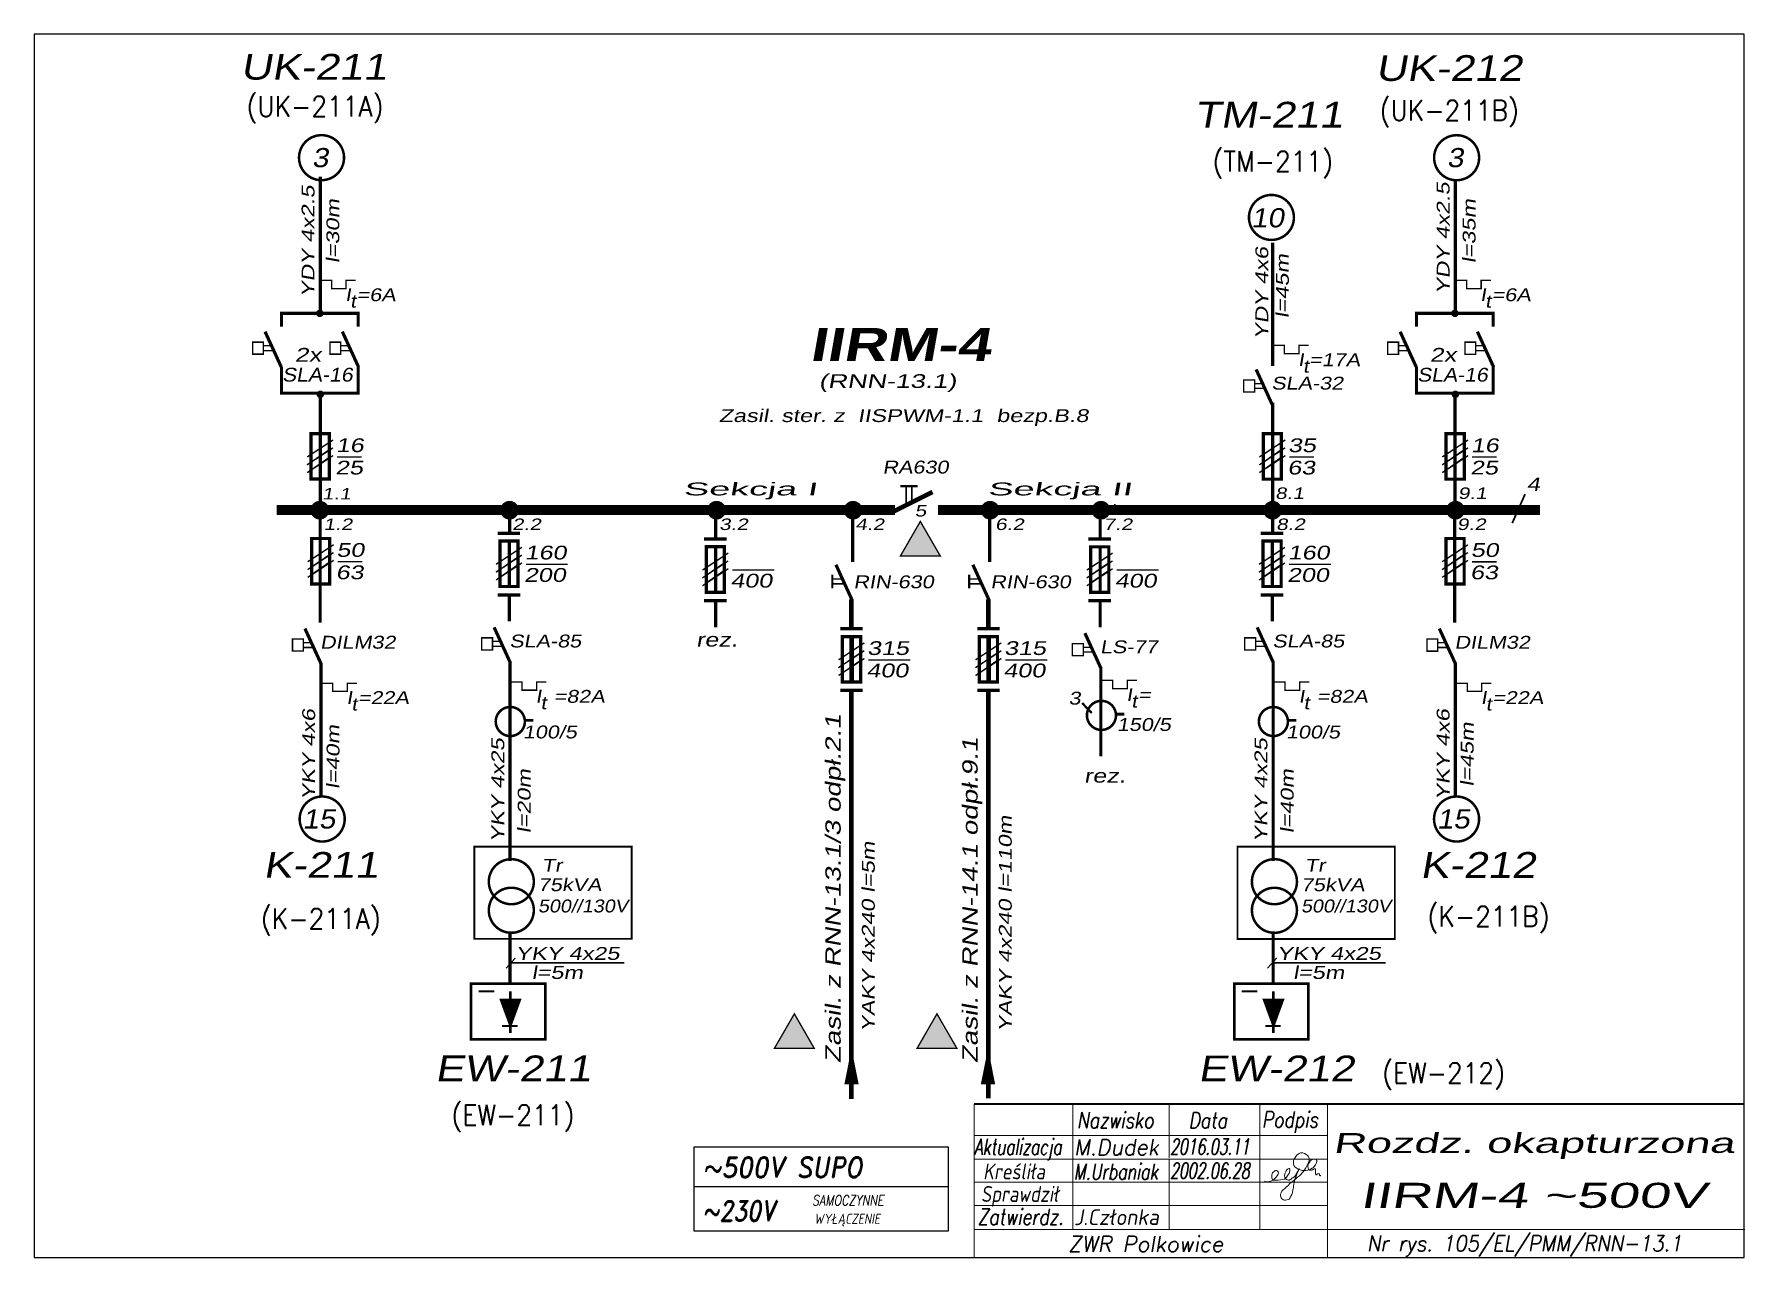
# Model space of a CAD drawing. Extents: x 0 to 295, y 5 to 216.
import ezdxf
from ezdxf.enums import TextEntityAlignment as Align

# ---------------------------------------------------------------- set-up
doc = ezdxf.new("R2010")
doc.units = 0
doc.header["$MEASUREMENT"] = 0
doc.linetypes.add('DASHED2', pattern=[9.525, 6.35, -3.175])
doc.layers.get('0').update_dxf_attribs({"linetype": 'CONTINUOUS'})
doc.layers.add('LINIE', color=4, linetype='CONTINUOUS')
doc.layers.add('Warstwa1', color=2, linetype='CONTINUOUS')
doc.styles.add('ROMAND', font='romand', dxfattribs={"width": 0.8, "oblique": 15, "height": 7})
doc.styles.add('ROMANS', font='romans', dxfattribs={"width": 0.8, "oblique": 15, "height": 3})
doc.styles.get("Standard").update_dxf_attribs({"font": 'txt.shx'})
doc.styles.add('styl1', font='arial.ttf', dxfattribs={"width": 0.8, "oblique": 10, "height": 2.8})
doc.styles.add('styl2', font='arialbd.ttf', dxfattribs={"width": 0.8, "oblique": 10, "height": 2.8})

msp = doc.modelspace()

# ---------------------------------------------------------------- linework, layer by layer
at = {"color": 7}
for p, q in [((50.98, 144.43), (47.55, 142.07)), ((47.58, 140.79), (50.97, 143.16)), ((215.25, 144.42), (211.82, 142.07)), ((211.84, 140.79), (215.24, 143.16)), ((246.79, 144.42), (243.36, 142.07)), ((243.38, 140.79), (246.78, 143.16)), ((186.52, 134.86), (186.28, 134.86)), ((51.09, 126.35), (47.66, 124)), ((47.68, 122.72), (51.08, 125.09)), ((83.57, 125.91), (80.14, 123.56)), ((80.16, 122.28), (83.56, 124.65)), ((119.17, 124.92), (115.74, 122.56)), ((185.48, 124.91), (182.05, 122.56)), ((215.2, 125.91), (211.77, 123.55)), ((211.8, 122.28), (215.19, 124.64)), ((246.78, 126.35), (243.35, 124)), ((243.38, 122.72), (246.77, 125.09)), ((115.77, 121.28), (119.16, 123.65)), ((182.07, 121.28), (185.47, 123.65)), ((142.64, 109.42), (139.21, 107.07)), ((166.27, 109.42), (162.84, 107.07)), ((139.24, 105.79), (142.63, 108.16)), ((162.87, 105.79), (166.26, 108.16))]:
    msp.add_line(p, q, dxfattribs=at)
at = {"color": 7, "lineweight": 15}
for p, q in [((179.19, 21.97), (179.19, 31.54)), ((195.8, 31.54), (195.8, 22.2)), ((208.98, 30.82), (208.98, 30.82)), ((211.43, 31.54), (211.43, 9.83)), ((162.15, 26.08), (223.13, 26.08)), ((162.15, 21.97), (223.13, 21.97)), ((195.8, 21.97), (195.8, 9.83)), ((217.23, 21.71), (217.21, 21.42)), ((217.21, 21.42), (217.23, 21.16)), ((217.31, 21.98), (217.23, 21.71)), ((217.23, 21.16), (217.31, 20.92)), ((217.44, 22.16), (217.31, 21.98)), ((217.31, 20.92), (217.47, 20.66)), ((217.63, 22.45), (217.44, 22.16)), ((217.47, 20.66), (217.68, 20.5)), ((217.84, 22.66), (217.63, 22.45)), ((218.05, 22.87), (217.84, 22.66)), ((218.21, 22.98), (218.05, 22.87)), ((218.42, 23.06), (218.21, 22.98)), ((218.82, 23.06), (218.42, 23.06)), ((219.11, 22.98), (218.82, 23.06)), ((219.4, 22.82), (219.11, 22.98)), ((219.34, 20.5), (219.55, 20.82)), ((219.61, 22.66), (219.4, 22.82)), ((219.55, 20.82), (219.71, 21.16)), ((219.77, 22.51), (219.61, 22.66)), ((219.71, 21.16), (219.82, 21.42)), ((219.77, 21.08), (219.71, 20.9)), ((219.71, 20.9), (219.71, 20.66)), ((219.71, 20.66), (219.77, 20.47)), ((219.87, 22.29), (219.77, 22.51)), ((219.87, 21.32), (219.77, 21.08)), ((219.82, 21.42), (219.92, 21.69)), ((219.92, 22.11), (219.87, 22.29)), ((220.03, 21.5), (219.87, 21.32)), ((219.92, 21.69), (219.92, 22.11)), ((220.13, 21.69), (220.03, 21.5)), ((220.29, 21.82), (220.13, 21.69)), ((220.5, 21.93), (220.29, 21.82)), ((220.77, 22), (220.5, 21.93)), ((220.66, 20.58), (220.82, 20.74)), ((221.01, 22), (220.77, 22)), ((220.82, 20.74), (221.01, 21)), ((221.14, 21.93), (221.01, 22)), ((221.01, 21), (221.14, 21.24)), ((221.27, 21.77), (221.14, 21.93)), ((221.14, 21.24), (221.22, 21.42)), ((221.22, 21.42), (221.27, 21.58)), ((221.27, 21.58), (221.27, 21.77)), ((162.15, 18.02), (223.17, 18.02)), ((212.25, 18.21), (212.54, 18.1)), ((212.54, 18.1), (212.8, 18.1)), ((212.8, 18.1), (213.06, 18.13)), ((213.06, 18.13), (213.35, 18.21)), ((213.35, 18.21), (213.54, 18.28)), ((213.51, 19.29), (213.49, 19.1)), ((213.49, 19.1), (213.49, 18.89)), ((213.49, 18.89), (213.51, 18.76)), ((213.56, 19.47), (213.51, 19.29)), ((213.51, 18.76), (213.56, 18.6)), ((213.54, 18.28), (213.72, 18.39)), ((213.64, 19.63), (213.56, 19.47)), ((213.56, 18.6), (213.62, 18.44)), ((213.62, 18.44), (213.67, 18.36)), ((213.75, 19.74), (213.64, 19.63)), ((213.67, 18.36), (213.72, 18.36)), ((213.72, 18.39), (213.91, 18.55)), ((213.72, 18.36), (213.8, 18.34)), ((213.91, 19.87), (213.75, 19.74)), ((213.8, 18.34), (213.96, 18.34)), ((214.01, 19.97), (213.91, 19.87)), ((213.91, 18.55), (214.07, 18.71)), ((213.96, 18.34), (214.22, 18.36)), ((214.12, 20.03), (214.01, 19.97)), ((214.07, 18.71), (214.22, 18.89)), ((214.22, 20.05), (214.12, 20.03)), ((214.33, 20.05), (214.22, 20.05)), ((214.22, 18.89), (214.44, 19.13)), ((214.22, 18.36), (214.59, 18.36)), ((214.44, 19.97), (214.33, 20.05)), ((214.51, 19.89), (214.44, 19.97)), ((214.44, 19.13), (214.51, 19.31)), ((214.59, 19.79), (214.51, 19.89)), ((214.51, 19.31), (214.57, 19.47)), ((214.57, 19.47), (214.62, 19.63)), ((214.62, 19.63), (214.59, 19.79)), ((214.59, 18.36), (214.99, 18.44)), ((214.99, 18.44), (215.39, 18.47)), ((215.39, 18.47), (215.68, 18.55)), ((215.73, 19.39), (215.68, 19.21)), ((215.68, 19.21), (215.68, 19.05)), ((215.68, 19.05), (215.73, 18.94)), ((215.68, 18.55), (215.78, 18.63)), ((215.78, 19.6), (215.73, 19.39)), ((215.73, 18.94), (215.73, 18.81)), ((215.73, 18.81), (215.78, 18.79)), ((215.89, 19.79), (215.78, 19.6)), ((215.78, 18.79), (215.83, 18.71)), ((215.78, 18.63), (215.89, 18.71)), ((215.83, 18.71), (215.94, 18.6)), ((215.99, 19.97), (215.89, 19.79)), ((215.89, 18.71), (215.94, 18.79)), ((215.94, 18.79), (216.04, 18.89)), ((215.94, 18.6), (216.04, 18.47)), ((216.1, 20.13), (215.99, 19.97)), ((216.04, 18.89), (216.26, 19.21)), ((216.04, 18.47), (216.2, 18.44)), ((216.31, 20.3), (216.1, 20.24)), ((216.2, 20.24), (216.1, 20.13)), ((216.31, 20.32), (216.2, 20.24)), ((216.2, 18.44), (216.36, 18.39)), ((216.26, 19.21), (216.41, 19.47)), ((216.47, 20.38), (216.31, 20.3)), ((216.41, 20.37), (216.31, 20.32)), ((216.31, 17.44), (216.6, 17.78)), ((216.36, 18.39), (216.57, 18.39)), ((216.52, 20.37), (216.41, 20.37)), ((216.41, 19.47), (216.52, 19.63)), ((216.57, 20.32), (216.52, 20.37)), ((216.52, 19.63), (216.57, 19.81)), ((216.6, 20.24), (216.57, 20.32)), ((216.57, 19.81), (216.6, 19.97)), ((216.57, 18.39), (216.65, 18.47)), ((216.6, 19.97), (216.6, 20.24)), ((216.6, 17.78), (216.86, 17.97)), ((216.65, 18.47), (216.84, 18.55)), ((216.84, 18.55), (216.97, 18.71)), ((216.86, 17.97), (217.07, 18.13)), ((216.97, 18.71), (217.13, 18.79)), ((217.07, 18.13), (217.36, 18.36)), ((217.13, 18.79), (217.26, 18.87)), ((217.26, 18.87), (217.39, 18.97)), ((217.34, 17.94), (217.28, 17.63)), ((217.39, 18.21), (217.34, 17.94)), ((217.36, 18.36), (217.68, 18.63)), ((217.39, 18.97), (217.52, 19.13)), ((217.44, 18.47), (217.39, 18.21)), ((217.52, 18.71), (217.44, 18.47)), ((217.52, 19.13), (217.63, 19.29)), ((217.63, 18.89), (217.52, 18.71)), ((217.63, 19.29), (217.73, 19.47)), ((217.68, 19.05), (217.63, 18.89)), ((217.68, 20.5), (218.05, 20.24)), ((217.73, 19.23), (217.68, 19.05)), ((217.68, 18.63), (217.94, 18.87)), ((217.73, 19.47), (217.84, 19.63)), ((217.79, 19.39), (217.73, 19.23)), ((217.89, 19.6), (217.79, 19.39)), ((217.84, 19.63), (217.94, 19.79)), ((217.94, 19.74), (217.89, 19.6)), ((217.94, 19.79), (218.05, 19.89)), ((218, 19.89), (217.94, 19.74)), ((217.94, 18.87), (218.26, 19.13)), ((218.05, 20.05), (218, 19.89)), ((218.05, 20.24), (218.37, 20.16)), ((218.1, 20.16), (218.05, 20.05)), ((218.05, 19.89), (218.1, 20.05)), ((218.16, 20.24), (218.1, 20.16)), ((218.1, 20.05), (218.16, 20.16)), ((218.16, 20.24), (218.21, 20.32)), ((218.21, 20.32), (218.16, 20.24)), ((218.16, 20.16), (218.16, 20.24)), ((218.21, 20.32), (218.21, 20.37)), ((218.21, 20.37), (218.21, 20.32)), ((218.26, 19.13), (218.52, 19.37)), ((218.37, 20.16), (218.74, 20.05)), ((218.52, 19.37), (218.74, 19.63)), ((218.74, 20.05), (219.45, 20.05)), ((218.74, 19.63), (218.95, 19.89)), ((218.95, 19.89), (219.11, 20.16)), ((219.11, 20.16), (219.34, 20.5)), ((219.45, 20.05), (219.71, 20.08)), ((219.71, 20.08), (219.98, 20.16)), ((219.77, 20.47), (219.82, 20.29)), ((219.82, 20.29), (219.92, 20.16)), ((219.92, 20.16), (220.08, 20.08)), ((219.98, 20.16), (220.19, 20.29)), ((220.08, 20.08), (220.35, 20.08)), ((220.19, 20.29), (220.45, 20.45)), ((220.35, 20.08), (220.5, 20.16)), ((220.45, 20.45), (220.66, 20.58)), ((220.5, 20.16), (220.82, 20.32)), ((220.82, 20.32), (221.03, 20.32)), ((221.03, 20.32), (221.03, 19.6)), ((221.03, 19.6), (221.06, 19.47)), ((221.06, 19.47), (221.08, 19.39)), ((221.08, 19.39), (221.11, 19.31)), ((221.11, 19.31), (221.19, 19.31)), ((221.19, 19.31), (221.37, 19.45)), ((221.37, 19.45), (221.53, 19.47)), ((221.53, 19.47), (221.64, 19.52)), ((221.64, 19.52), (221.69, 19.52)), ((221.69, 19.52), (221.69, 19.47)), ((221.69, 19.47), (221.74, 19.37)), ((221.74, 19.37), (221.74, 19.23)), ((221.74, 19.23), (221.8, 19.18)), ((221.8, 19.18), (221.8, 19.13)), ((221.8, 19.13), (221.85, 19.1)), ((221.85, 19.13), (221.9, 19.18)), ((221.85, 19.05), (221.85, 19.13)), ((221.85, 19.1), (221.85, 19.05)), ((221.9, 19.18), (221.9, 19.21)), ((214.99, 15.67), (215.02, 15.94)), ((215.04, 15.49), (214.99, 15.67)), ((215.02, 15.94), (215.09, 16.17)), ((215.12, 15.33), (215.04, 15.49)), ((215.09, 16.17), (215.25, 16.44)), ((215.23, 15.17), (215.12, 15.33)), ((215.36, 15.07), (215.23, 15.17)), ((215.25, 16.44), (215.46, 16.68)), ((215.52, 14.96), (215.36, 15.07)), ((215.46, 16.68), (215.73, 16.94)), ((215.68, 14.91), (215.52, 14.96)), ((215.83, 14.91), (215.68, 14.91)), ((215.73, 16.94), (215.99, 17.18)), ((216.1, 14.96), (215.83, 14.91)), ((215.99, 17.18), (216.31, 17.44)), ((216.31, 15.01), (216.1, 14.96)), ((216.47, 15.09), (216.31, 15.01)), ((216.6, 15.22), (216.47, 15.09)), ((216.68, 15.41), (216.6, 15.22)), ((216.78, 15.57), (216.68, 15.41)), ((216.86, 15.73), (216.78, 15.57)), ((216.94, 15.91), (216.86, 15.73)), ((217.02, 16.07), (216.94, 15.91)), ((217.05, 16.23), (217.02, 16.07)), ((217.07, 16.33), (217.05, 16.23)), ((217.13, 16.52), (217.07, 16.33)), ((217.15, 16.68), (217.13, 16.52)), ((217.18, 16.86), (217.15, 16.68)), ((217.23, 17.1), (217.18, 16.86)), ((217.26, 17.36), (217.23, 17.1)), ((217.28, 17.63), (217.26, 17.36)), ((162.15, 13.98), (223.08, 13.98)), ((165.41, 5), (165.41, 5)), ((165.41, 5), (165.41, 5))]:
    msp.add_line(p, q, dxfattribs=at)
msp.add_line((113.81, 17.29), (157.74, 17.29))
msp.add_lwpolyline([(0, 5), (295, 5), (295, 216.07), (0, 216.07)], close=True)
at = {"color": 7}
for points, const_width in [([(45.68, 194.77, 1), (53.45, 194.77, 1)], 0.432), ([(241.49, 194.76, 1), (249.26, 194.76, 1)], 0.432), ([(209.55, 184.46, 1), (217.31, 184.46, 1)], 0.432), ([(48.91, 167.91, 1), (49.62, 167.91, 1)], 0.579), ([(244.72, 167.91, 1), (245.43, 167.91, 1)], 0.579), ([(49, 153.94, 1), (49.71, 153.94, 1)], 0.579), ([(244.81, 153.94, 1), (245.52, 153.94, 1)], 0.579), ([(48.38, 133.95, 1), (50.15, 133.95, 1)], 1.45), ([(81.12, 133.95, 1), (82.89, 133.95, 1)], 1.45), ([(116.83, 133.95, 1), (118.6, 133.95, 1)], 1.45), ([(140.38, 133.95, 1), (142.15, 133.95, 1)], 1.45), ([(164.01, 133.95, 1), (165.78, 133.95, 1)], 1.45), ([(183.14, 133.95, 1), (184.91, 133.95, 1)], 1.45), ([(212.75, 133.95, 1), (214.52, 133.95, 1)], 1.45), ([(244.3, 133.95, 1), (246.06, 133.95, 1)], 1.45), ([(181.6, 98.55, 1), (186.61, 98.55, 1)], 0.441), ([(79.62, 97.49, 1), (84.64, 97.49, 1)], 0.441), ([(211.26, 97.49, 1), (216.27, 97.49, 1)], 0.441), ([(45.79, 80.67, 1), (53.56, 80.67, 1)], 0.432), ([(241.48, 80.67, 1), (249.25, 80.67, 1)], 0.432), ([(78.42, 69.86, 1), (86.19, 69.86, 1)], 0.432), ([(210.06, 69.86, 1), (217.83, 69.86, 1)], 0.432), ([(78.42, 64.93, 1), (86.19, 64.93, 1)], 0.432), ([(210.06, 64.92, 1), (217.83, 64.92, 1)], 0.432)]:
    msp.add_lwpolyline(points, format="xyb", close=True, dxfattribs=dict(at, const_width=const_width))
for points, const_width in [([(49.35, 168.25), (49.35, 191.47)], 0.563), ([(245.16, 168.25), (245.16, 190.86)], 0.563), ([(213.62, 158.8), (213.62, 180.1)], 0.563), ([(42.65, 168.16), (42.65, 165.63)], 0.528), ([(238.45, 168.16), (238.45, 165.62)], 0.528), ([(56.15, 167.91), (42.38, 167.91)], 0.528), ([(55.89, 165.63), (55.89, 167.91)], 0.528), ([(251.96, 167.91), (238.19, 167.91)], 0.528), ([(251.69, 165.62), (251.69, 167.91)], 0.528), ([(39.53, 162.33), (40.83, 162.33)], 0.238), ([(52.86, 162.33), (54.16, 162.33)], 0.238), ([(235.33, 162.32), (236.64, 162.32)], 0.238), ([(248.66, 162.32), (249.97, 162.32)], 0.238), ([(41.22, 161.49), (39.53, 161.49)], 0.238), ([(54.55, 161.49), (52.86, 161.49)], 0.238), ([(237.03, 161.48), (235.33, 161.48)], 0.238), ([(250.36, 161.48), (248.66, 161.48)], 0.238), ([(42.65, 158.67), (42.65, 153.94)], 0.528), ([(55.89, 153.94), (55.89, 158.67)], 0.528), ([(238.45, 158.67), (238.45, 153.94)], 0.528), ([(251.7, 153.94), (251.7, 158.67)], 0.528), ([(56.15, 154.15), (42.38, 154.15)], 0.528), ([(49.35, 153.79), (49.35, 134.98)], 0.563), ([(210.5, 155.8), (211.8, 155.8)], 0.238), ([(212.19, 154.96), (210.5, 154.96)], 0.238), ([(251.96, 154.14), (238.19, 154.14)], 0.528), ([(245.09, 153.79), (245.09, 134.98)], 0.563), ([(213.62, 152.51), (213.62, 134.23)], 0.563), ([(51.53, 144.71), (51.53, 144.71), (47.06, 141.77)], 0.251), ([(51.55, 146.07), (51.55, 146.07), (47.09, 143.13)], 0.251), ([(47.47, 139.31), (50.89, 139.31), (50.89, 147.15), (47.75, 147.15), (47.75, 139.14)], 0.565), ([(215.79, 144.71), (215.79, 144.71), (211.33, 141.77)], 0.251), ([(215.82, 146.07), (215.82, 146.07), (211.35, 143.13)], 0.251), ([(211.74, 139.3), (215.15, 139.3), (215.15, 147.14), (212.02, 147.14), (212.02, 139.14)], 0.565), ([(247.33, 144.71), (247.33, 144.71), (242.87, 141.77)], 0.251), ([(247.36, 146.07), (247.36, 146.07), (242.89, 143.13)], 0.251), ([(243.28, 139.3), (246.69, 139.3), (246.69, 147.14), (243.56, 147.14), (243.56, 139.14)], 0.565), ([(51.55, 143.37), (51.55, 143.37), (47.09, 140.43)], 0.251), ([(52.24, 143.12), (56.49, 143.12)], 0.238), ([(215.82, 143.37), (215.82, 143.37), (211.35, 140.43)], 0.251), ([(216.5, 143.12), (220.76, 143.12)], 0.238), ([(247.36, 143.37), (247.36, 143.37), (242.89, 140.43)], 0.251), ([(248.04, 143.12), (252.3, 143.12)], 0.238), ([(148.28, 133.75), (154.96, 137.09)], 0.807), ([(152.43, 138.11), (149.39, 138.11)], 0.426), ([(150.42, 135.14), (150.42, 138.11)], 0.319), ([(151.4, 135.63), (151.4, 138.11)], 0.319), ([(41.84, 133.98), (148.49, 133.98)], 1.76), ([(49.33, 133.43), (49.33, 114.54)], 0.563), ([(82, 133.64), (82, 129.98)], 0.563), ([(117.57, 132.65), (117.57, 128.99)], 0.563), ([(141.18, 130.16), (141.18, 134.08)], 0.563), ([(155.93, 133.98), (259.74, 133.98)], 1.76), ([(164.81, 125.01), (164.81, 134.36)], 0.563), ([(183.88, 132.65), (183.88, 128.98)], 0.563), ([(186.28, 133.99), (186.52, 133.99)], 1.76), ([(213.64, 133.64), (213.64, 129.97)], 0.563), ([(245.03, 133.43), (245.03, 114.54)], 0.563), ([(79.95, 129.98), (83.83, 129.98)], 0.565), ([(141.18, 125.01), (141.18, 130.43)], 0.563), ([(211.58, 129.97), (215.47, 129.97)], 0.565), ([(51.66, 128), (51.66, 128), (47.19, 125.06)], 0.251), ([(47.58, 121.23), (50.99, 121.23), (50.99, 129.07), (47.86, 129.07), (47.86, 121.07)], 0.565), ([(84.14, 127.56), (84.14, 127.56), (79.67, 124.62)], 0.251), ([(80.06, 120.79), (83.47, 120.79), (83.47, 128.63), (80.33, 128.63), (80.33, 120.63)], 0.565), ([(81.97, 128.57), (81.97, 120.79)], 0.563), ([(115.57, 128.99), (119.45, 128.99)], 0.565), ([(115.66, 119.8), (119.07, 119.8), (119.07, 127.64), (115.94, 127.64), (115.94, 119.63)], 0.565), ([(117.57, 127.64), (117.57, 119.8)], 0.563), ([(181.87, 128.98), (185.76, 128.98)], 0.565), ([(181.97, 119.79), (185.38, 119.79), (185.38, 127.63), (182.24, 127.63), (182.24, 119.63)], 0.565), ([(183.88, 127.63), (183.88, 119.79)], 0.563), ([(215.77, 127.55), (215.77, 127.55), (211.31, 124.61)], 0.251), ([(211.69, 120.79), (215.11, 120.79), (215.11, 128.63), (211.97, 128.63), (211.97, 120.62)], 0.565), ([(213.6, 128.57), (213.6, 120.79)], 0.563), ([(247.35, 128), (247.35, 128), (242.88, 125.06)], 0.251), ([(243.27, 121.23), (246.68, 121.23), (246.68, 129.07), (243.55, 129.07), (243.55, 121.07)], 0.565), ([(51.63, 126.64), (51.63, 126.64), (47.17, 123.7)], 0.251), ([(51.66, 125.3), (51.66, 125.3), (47.19, 122.36)], 0.251), ([(52.34, 125.05), (56.6, 125.05)], 0.238), ([(84.11, 126.2), (84.11, 126.2), (79.65, 123.26)], 0.251), ([(84.14, 124.86), (84.14, 124.86), (79.67, 121.92)], 0.251), ([(84.82, 124.61), (92.04, 124.61)], 0.238), ([(119.72, 125.2), (119.72, 125.2), (115.25, 122.26)], 0.251), ([(119.74, 126.56), (119.74, 126.56), (115.28, 123.62)], 0.251), ([(119.74, 123.86), (119.74, 123.86), (115.28, 120.92)], 0.251), ([(186.02, 125.2), (186.02, 125.2), (181.56, 122.26)], 0.251), ([(186.05, 126.56), (186.05, 126.56), (181.58, 123.62)], 0.251), ([(186.05, 123.86), (186.05, 123.86), (181.58, 120.92)], 0.251), ([(215.75, 126.19), (215.75, 126.19), (211.28, 123.25)], 0.251), ([(215.77, 124.85), (215.77, 124.85), (211.31, 121.91)], 0.251), ([(216.46, 124.6), (223.68, 124.6)], 0.238), ([(247.32, 126.64), (247.32, 126.64), (242.86, 123.7)], 0.251), ([(247.35, 125.3), (247.35, 125.3), (242.88, 122.36)], 0.251), ([(248.03, 125.04), (252.29, 125.04)], 0.238), ([(120.42, 123.61), (127.65, 123.61)], 0.238), ([(137.63, 122.09), (139.19, 122.09)], 0.238), ([(139.58, 121.25), (137.63, 121.25)], 0.238), ([(161.26, 122.09), (162.82, 122.09)], 0.238), ([(163.21, 121.25), (161.26, 121.25)], 0.238), ([(186.73, 123.61), (193.95, 123.61)], 0.238), ([(79.96, 119.34), (83.85, 119.34)], 0.565), ([(81.97, 119.34), (81.97, 114.75)], 0.563), ([(115.57, 118.34), (119.45, 118.34)], 0.565), ([(117.57, 118.34), (117.57, 113.76)], 0.563), ([(140.97, 113.49), (140.97, 118.56)], 0.816), ([(164.6, 113.49), (164.6, 118.56)], 0.816), ([(181.87, 118.34), (185.76, 118.34)], 0.565), ([(183.88, 118.34), (183.88, 113.76)], 0.563), ([(211.6, 119.33), (215.48, 119.33)], 0.565), ([(213.6, 119.33), (213.6, 114.75)], 0.563), ([(139.04, 113.49), (142.93, 113.49)], 0.565), ([(139.13, 104.3), (142.55, 104.3), (142.55, 112.15), (139.41, 112.15), (139.41, 104.14)], 0.565), ([(141.04, 112.15), (141.04, 104.3)], 0.816), ([(162.67, 113.49), (166.55, 113.49)], 0.565), ([(162.76, 104.3), (166.17, 104.3), (166.17, 112.15), (163.04, 112.15), (163.04, 104.14)], 0.565), ([(164.67, 112.15), (164.67, 104.3)], 0.816), ([(46.41, 111.1), (47.71, 111.1)], 0.238), ([(48.1, 110.26), (46.41, 110.26)], 0.238), ([(79.04, 111.31), (80.35, 111.31)], 0.238), ([(80.73, 110.47), (79.04, 110.47)], 0.238), ([(143.19, 109.71), (143.19, 109.71), (138.72, 106.77)], 0.251), ([(143.21, 111.07), (143.21, 111.07), (138.75, 108.13)], 0.251), ([(166.82, 109.71), (166.82, 109.71), (162.35, 106.77)], 0.251), ([(166.84, 111.07), (166.84, 111.07), (162.38, 108.13)], 0.251), ([(180.95, 110.31), (182.26, 110.31)], 0.238), ([(182.64, 109.47), (180.95, 109.47)], 0.238), ([(210.68, 111.31), (211.98, 111.31)], 0.238), ([(212.37, 110.47), (210.68, 110.47)], 0.238), ([(242.1, 111.1), (243.4, 111.1)], 0.238), ([(243.79, 110.26), (242.1, 110.26)], 0.238), ([(49.46, 84.68), (49.46, 107.67)], 0.563), ([(82.09, 73.42), (82.09, 107.89)], 0.563), ([(143.21, 108.37), (143.21, 108.37), (138.75, 105.43)], 0.251), ([(143.9, 108.12), (151.12, 108.12)], 0.238), ([(166.84, 108.37), (166.84, 108.37), (162.38, 105.43)], 0.251), ([(167.52, 108.12), (174.75, 108.12)], 0.238), ([(184, 91.49), (184, 106.89)], 0.563), ([(213.73, 73.42), (213.73, 107.88)], 0.563), ([(245.15, 84.68), (245.15, 107.67)], 0.563), ([(139.04, 102.85), (142.93, 102.85)], 0.565), ([(140.97, 32.39), (140.97, 102.85)], 0.816), ([(162.67, 102.85), (166.55, 102.85)], 0.565), ([(164.6, 32.48), (164.6, 102.85)], 0.816), ([(84.41, 97.71), (86.1, 97.71), (86.1, 97.71)], 0.493), ([(186.39, 98.77), (188.08, 98.77), (188.08, 98.77)], 0.493), ([(216.05, 97.71), (217.74, 97.71), (217.74, 97.71)], 0.493), ([(82.09, 52.31), (82.09, 61.27)], 0.563), ([(213.73, 52.18), (213.73, 61.27)], 0.563), ([(82.15, 43.78), (82.15, 50.97)], 0.451), ([(213.78, 43.78), (213.78, 50.96)], 0.451)]:
    msp.add_lwpolyline(points, dxfattribs=dict(at, const_width=const_width))
for points, const_width in [([(49.41, 173.59), (51.29, 173.59), (51.29, 172.19), (53.8, 172.19), (53.8, 173.59), (55.47, 173.59)], 0.238), ([(245.22, 173.59), (247.1, 173.59), (247.1, 172.18), (249.61, 172.18), (249.61, 173.59), (251.28, 173.59)], 0.238), ([(39.82, 164.76), (42.63, 158.63)], 0.563), ([(53.15, 164.76), (55.96, 158.63)], 0.563), ([(213.79, 162.37), (215.67, 162.37), (215.67, 160.96), (218.18, 160.96), (218.18, 162.37), (219.86, 162.37)], 0.238), ([(235.63, 164.75), (238.43, 158.62)], 0.563), ([(248.96, 164.75), (251.77, 158.62)], 0.563), ([(210.79, 158.23), (213.6, 152.1)], 0.563), ([(138.3, 124.55), (141.1, 118.42)], 0.563), ([(161.92, 124.55), (164.73, 118.42)], 0.563), ([(137.66, 122.82), (137.66, 120.45)], 0.352), ([(161.29, 122.82), (161.29, 120.45)], 0.352), ([(46.7, 113.53), (49.51, 107.4)], 0.563), ([(79.34, 113.74), (82.14, 107.61)], 0.563), ([(181.25, 112.74), (184.05, 106.61)], 0.563), ([(210.97, 113.74), (213.78, 107.61)], 0.563), ([(242.39, 113.53), (245.2, 107.4)], 0.563), ([(49.63, 104.09), (51.51, 104.09), (51.51, 102.69), (54.02, 102.69), (54.02, 104.09), (55.7, 104.09)], 0.238), ([(82.27, 104.3), (84.15, 104.3), (84.15, 102.9), (86.66, 102.9), (86.66, 104.3), (88.33, 104.3)], 0.238), ([(184.18, 104.58), (186.06, 104.58), (186.06, 103.18), (188.57, 103.18), (188.57, 104.58), (190.24, 104.58)], 0.238), ([(213.9, 104.3), (215.78, 104.3), (215.78, 102.89), (218.29, 102.89), (218.29, 104.3), (219.97, 104.3)], 0.238), ([(245.32, 104.09), (247.2, 104.09), (247.2, 102.68), (249.71, 102.68), (249.71, 104.09), (251.39, 104.09)], 0.238), ([(182.44, 98.94), (180.77, 100.69)], 0.4), ([(82.99, 56.7), (81.4, 54.92)], 0.2), ([(214.34, 56.7), (212.74, 54.92)], 0.2), ([(82.27, 55.87), (101.8, 55.87)], 0.3), ([(213.61, 55.87), (233.14, 55.87)], 0.3)]:
    msp.add_lwpolyline(points, dxfattribs=dict(const_width=const_width))
for points, const_width in [([(39.54, 162.94), (39.54, 160.87), (37.67, 160.87), (37.67, 162.94)], 0.238), ([(52.88, 162.94), (52.88, 160.87), (51.01, 160.87), (51.01, 162.94)], 0.238), ([(235.35, 162.94), (235.35, 160.86), (233.48, 160.86), (233.48, 162.94)], 0.238), ([(248.68, 162.94), (248.68, 160.86), (246.81, 160.86), (246.81, 162.94)], 0.238), ([(210.52, 156.42), (210.52, 154.34), (208.65, 154.34), (208.65, 156.42)], 0.238), ([(149.42, 126.04), (156.31, 126.04), (152.86, 132.01)], 0.24), ([(46.42, 111.72), (46.42, 109.64), (44.56, 109.64), (44.56, 111.72)], 0.238), ([(79.06, 111.93), (79.06, 109.85), (77.19, 109.85), (77.19, 111.93)], 0.238), ([(180.97, 110.93), (180.97, 108.85), (179.1, 108.85), (179.1, 110.93)], 0.238), ([(210.69, 111.93), (210.69, 109.85), (208.82, 109.85), (208.82, 111.93)], 0.238), ([(242.12, 111.71), (242.12, 109.63), (240.25, 109.63), (240.25, 111.71)], 0.238), ([(127.68, 41.09), (134.57, 41.09), (131.13, 47.06)], 0.24), ([(152.29, 41.09), (159.18, 41.09), (155.73, 47.06)], 0.24)]:
    msp.add_lwpolyline(points, close=True, dxfattribs=dict(at, const_width=const_width))
at = {"linetype": 'DASHED2', "const_width": 0.32}
for points in [[(257.19, 136.73), (254.97, 131.73)], [(76.66, 50.93), (79.35, 50.93)], [(208.3, 50.93), (210.98, 50.93)], [(80.72, 44.96), (83.4, 44.96)], [(212.36, 44.96), (215.04, 44.96)]]:
    msp.add_lwpolyline(points, dxfattribs=at)
at = {"color": 6, "linetype": 'DASHED2', "const_width": 0.32}
for points in [[(75.93, 75.91), (103.07, 75.91), (103.07, 59.99), (75.93, 59.99)], [(207.57, 75.91), (234.71, 75.91), (234.71, 59.98), (207.57, 59.98)]]:
    msp.add_lwpolyline(points, close=True, dxfattribs=at)
at = {"const_width": 0.451}
for points in [[(75.37, 52.28), (88.15, 52.28), (88.15, 42.64), (75.37, 42.64)], [(207.01, 52.28), (219.78, 52.28), (219.78, 42.64), (207.01, 42.64)]]:
    msp.add_lwpolyline(points, close=True, dxfattribs=at)
at = {"linetype": 'DASHED2'}
for points in [[(82.15, 44.41, 0, 3.84, 0), (82.15, 49.66, 0, 0, 0)], [(213.78, 44.4, 0, 3.84, 0), (213.78, 49.66, 0, 0, 0)], [(140.99, 41.1, 0, 2.48, 0), (140.99, 34.88, 0, 0, 0)], [(164.54, 41.1, 0, 2.48, 0), (164.54, 34.88, 0, 0, 0)]]:
    msp.add_lwpolyline(points, format="xyseb", dxfattribs=at)
at = {"color": 7}
msp.add_lwpolyline([(113.81, 24.05), (113.81, 9.62), (157.74, 9.62), (157.74, 24.05)], close=True, dxfattribs=at)
at = {"layer": 'LINIE', "color": 7, "lineweight": 40}
msp.add_line((162.15, 31.54), (295, 31.54), dxfattribs=at)
at = {"layer": 'LINIE', "color": 7, "lineweight": 15}
for p, q in [((162.15, 31.54), (162.15, 5)), ((223.13, 31.51), (223.13, 4.97)), ((295, 31.54), (295, 5)), ((179.19, 21.97), (179.19, 9.83)), ((162.15, 9.83), (295.09, 9.83)), ((162.15, 5), (295, 5)), ((295, 5), (165.4, 5)), ((165.4, 5), (165.4, 5))]:
    msp.add_line(p, q, dxfattribs=at)
at = {"layer": 'Warstwa1', "color": 2}
for points in [[(149.41, 126.06), (156.3, 126.06), (152.85, 132.03)], [(127.67, 41.1), (134.56, 41.1), (131.12, 47.07)], [(152.28, 41.1), (159.17, 41.1), (155.72, 47.07)]]:
    msp.add_solid(points, dxfattribs=at)

# ---------------------------------------------------------------- texts
at = {"color": 6, "style": 'styl1', "oblique": 10, "width": 1.2}
for s, p in [('UK-211', (35.58, 208.23)), ('UK-212', (231.39, 208.01)), ('TM-211', (200.09, 199.96)), ('K-211', (39.51, 70.53)), ('K-212', (239.08, 70.52)), ('EW-211', (69.14, 35.43)), ('EW-212', (200.78, 35.42))]:
    msp.add_text(s, height=4.444, dxfattribs=at).set_placement(p)
at = {"color": 7, "lineweight": 30, "width": 0.9}
for s, p in [('(UK-211A)', (36.61, 201.87)), ('(UK-211B)', (232.09, 201.19)), ('(TM-211)', (203.26, 192.37)), ('(K-211A)', (39.1, 61.75)), ('(K-211B)', (240.35, 62.14)), ('(EW-212)', (232.52, 35.11)), ('(EW-211)', (71.97, 27.85))]:
    msp.add_text(s, height=3.5, dxfattribs=at).set_placement(p)
at = {"color": 7, "oblique": 10}
for s, height, style, width, p in [('3', 3.3, 'styl1', 1.1, (47.9, 193.13)), ('3', 3.3, 'styl1', 1.1, (243.7, 193.13)), ('10', 3.3, 'styl1', 1.1, (209.91, 182.75)), ('I', 2.22, 'styl1', 1.2, (53.61, 170.03)), ('=6A', 2.218, 'styl1', 1.2, (55.63, 170.01)), ('I', 2.22, 'styl1', 1.2, (249.41, 170.02)), ('=6A', 2.218, 'styl1', 1.2, (251.44, 170.01)), ('t', 2.22, 'styl1', 1.2, (54.46, 168.91)), ('t', 2.22, 'styl1', 1.2, (250.27, 168.9)), ('IIRM-4', 5.72, 'styl2', 1.3, (133.7, 159.68)), ('2x', 2.376, 'styl1', 1.3, (44.95, 159.57)), ('I', 2.22, 'styl1', 1.2, (217.99, 158.8)), ('t', 2.22, 'styl1', 1.2, (218.84, 157.68)), ('=17A', 2.218, 'styl1', 1.2, (219.94, 158.79)), ('2x', 2.376, 'styl1', 1.3, (240.76, 159.57)), ('SLA-16', 2.376, 'styl1', 1.1, (42.75, 156.14)), ('(RNN-13.1)', 2.376, 'styl1', 1.4, (135.34, 155.04)), ('SLA-32', 2.218, 'styl1', 1.2, (213.41, 154.76)), ('SLA-16', 2.376, 'styl1', 1.1, (238.56, 156.13)), ('Zasil. ster. z  IISPWM-1.1  bezp.B.8', 2.2176, 'styl1', 1.3, (118.1, 149.16)), ('16', 2.376, 'styl1', 1.3, (52.04, 143.97)), ('35', 2.376, 'styl1', 1.3, (216.3, 143.96)), ('16', 2.376, 'styl1', 1.3, (247.84, 143.96)), ('25', 2.376, 'styl1', 1.3, (51.92, 140.11)), ('RA630', 2.218, 'styl1', 1.2, (146.35, 140.28)), ('63', 2.376, 'styl1', 1.3, (216.18, 140.11)), ('25', 2.376, 'styl1', 1.3, (247.72, 140.11)), ('Sekcja I', 2.218, 'styl1', 2.1, (111.95, 136.5)), ('Sekcja II', 2.218, 'styl1', 2.1, (164.46, 136.5)), ('4', 2.3, 'styl1', 1.3, (257.45, 137.29)), ('1.1', 1.98, 'styl1', 1.3, (49.65, 135.8)), ('8.1', 1.98, 'styl1', 1.3, (214.07, 135.89)), ('9.1', 1.98, 'styl1', 1.3, (245.61, 135.89)), ('5', 1.98, 'styl1', 1.3, (151.89, 132.86)), ('1.2', 1.98, 'styl1', 1.3, (49.91, 130.53)), ('2.2', 1.98, 'styl1', 1.3, (82.44, 130.53)), ('3.2', 1.98, 'styl1', 1.3, (118.15, 130.53)), ('4.2', 1.98, 'styl1', 1.3, (141.65, 130.53)), ('6.2', 1.98, 'styl1', 1.3, (165.76, 130.53)), ('7.2', 1.98, 'styl1', 1.3, (184.46, 130.53)), ('8.2', 1.98, 'styl1', 1.3, (214.25, 130.53)), ('9.2', 1.98, 'styl1', 1.3, (245.44, 130.53)), ('50', 2.376, 'styl1', 1.3, (52.14, 125.9)), ('160', 2.376, 'styl1', 1.3, (84.62, 125.45)), ('160', 2.376, 'styl1', 1.3, (216.26, 125.45)), ('50', 2.376, 'styl1', 1.3, (247.83, 125.89)), ('63', 2.376, 'styl1', 1.3, (52.02, 122.04)), ('200', 2.376, 'styl1', 1.3, (84.5, 121.59)), ('200', 2.376, 'styl1', 1.3, (216.14, 121.59)), ('63', 2.376, 'styl1', 1.3, (247.71, 122.03)), ('400', 2.376, 'styl1', 1.3, (120.11, 120.6)), ('RIN-630', 2.218, 'styl1', 1.2, (141.33, 120.49)), ('RIN-630', 2.218, 'styl1', 1.2, (164.96, 120.49)), ('400', 2.376, 'styl1', 1.3, (186.41, 120.6)), ('DILM32', 2.218, 'styl1', 1.2, (49.32, 110.06)), ('SLA-85', 2.218, 'styl1', 1.2, (81.96, 110.27)), ('rez.', 2.376, 'styl1', 1.3, (114.18, 110.43)), ('SLA-85', 2.218, 'styl1', 1.2, (213.59, 110.27)), ('DILM32', 2.218, 'styl1', 1.2, (245.01, 110.05)), ('315', 2.376, 'styl1', 1.3, (143.7, 108.97)), ('315', 2.376, 'styl1', 1.3, (167.33, 108.97)), ('LS-77', 2.218, 'styl1', 1.2, (183.87, 109.27)), ('400', 2.376, 'styl1', 1.3, (143.58, 105.11)), ('400', 2.376, 'styl1', 1.3, (167.21, 105.11)), ('I', 2.22, 'styl1', 1.2, (53.83, 100.52)), ('t', 2.22, 'styl1', 1.2, (54.68, 99.4)), ('=22A', 2.218, 'styl1', 1.2, (55.86, 100.51)), ('I', 2.22, 'styl1', 1.2, (86.46, 100.74)), ('t', 2.22, 'styl1', 1.2, (87.32, 99.62)), ('=82A', 2.218, 'styl1', 1.2, (89.64, 100.72)), ('3', 2.22, 'styl1', 1.2, (178.44, 100.41)), ('I =', 2.218, 'styl1', 1.2, (188.37, 101.02)), ('t', 2.22, 'styl1', 1.2, (189.23, 99.9)), ('I', 2.22, 'styl1', 1.2, (218.1, 100.73)), ('t', 2.22, 'styl1', 1.2, (218.95, 99.61)), ('=82A', 2.218, 'styl1', 1.2, (221.27, 100.72)), ('I', 2.22, 'styl1', 1.2, (249.52, 100.52)), ('t', 2.22, 'styl1', 1.2, (250.37, 99.4)), ('=22A', 2.218, 'styl1', 1.2, (251.55, 100.5)), ('150/5', 2.218, 'styl1', 1.2, (186.77, 95.86)), ('100/5', 2.218, 'styl1', 1.2, (84.31, 94.58)), ('100/5', 2.218, 'styl1', 1.2, (215.95, 94.57)), ('rez.', 2.376, 'styl1', 1.3, (181.1, 86.95)), ('15', 3.3, 'styl1', 1.1, (46.27, 79.03)), ('15', 3.3, 'styl1', 1.1, (241.96, 79.03)), ('Tr', 2.218, 'styl1', 1.2, (87.54, 71.57)), ('Tr', 2.218, 'styl1', 1.2, (219.17, 71.57)), ('75kVA', 2.218, 'styl1', 1.2, (86.9, 68.23)), ('75kVA', 2.218, 'styl1', 1.2, (218.53, 68.22)), ('500//130V', 2.218, 'styl1', 1.1, (86.9, 64.56)), ('500//130V', 2.218, 'styl1', 1.1, (218.53, 64.56)), ('YKY 4x25', 2.218, 'styl1', 1.3, (83.05, 56.37)), ('YKY 4x25', 2.218, 'styl1', 1.3, (214.4, 56.37)), ('l=5m', 2.218, 'styl1', 1.3, (85.82, 53.08)), ('l=5m', 2.218, 'styl1', 1.3, (217.16, 53.08)), ('~500V SUPO', 3.5, 'ROMAND', 0.9, (115.31, 18.81)), ('~230V', 3.5, 'ROMAND', 0.8, (115.31, 11.32)), ('SAMOCZYNNE', 1.75, 'ROMAND', 0.8, (134.19, 14.01)), ('WYŁĄCZENIE', 1.75, 'ROMAND', 0.8, (134.57, 10.83))]:
    msp.add_text(s, height=height, dxfattribs=dict(at, style=style, width=width)).set_placement(p)
at = {"color": 7, "style": 'styl1', "oblique": 10, "width": 1.3}
for s, height, p in [('YDY 4x2.5', 2.218, (48.35, 170.71)), ('YDY 4x2.5', 2.218, (244.16, 171.25)), ('l=30m', 2.218, (52.62, 176.55)), ('l=35m', 2.218, (248.64, 176.55)), ('YDY 4x6', 2.218, (212.88, 163.47)), ('l=45m', 2.218, (216.43, 167.06)), ('YKY 4x6', 2.218, (48.46, 83.97)), ('Zasil. z RNN-13.1/3 odpł.2.1', 2.64, (139.12, 38.55)), ('YKY 4x6', 2.218, (244.15, 83.96)), ('l=40m', 2.218, (52.66, 85.82)), ('YKY 4x25', 2.218, (81.09, 76.7)), ('Zasil. z RNN-14.1 odpł.9.1', 2.64, (162.75, 38.55)), ('YKY 4x25', 2.218, (212.73, 76.7)), ('l=45m', 2.218, (248.31, 86.26)), ('l=20m', 2.218, (85.63, 78.2)), ('l=40m', 2.218, (217.26, 78.2)), ('YAKY 4x240 l=110m', 2.2176, (168.63, 43.98)), ('YAKY 4x240 l=5m', 2.2176, (145, 43.98))]:
    msp.add_text(s, height=height, rotation=90, dxfattribs=at).set_placement(p)
at = {"color": 7, "lineweight": 15, "oblique": 10}
for s, height, style, width, p in [('Nazwisko', 2.736, 'ROMANS', 0.8, (179.88, 27.35)), ('Data', 2.736, 'ROMANS', 0.8, (199.13, 27.31)), ('Podpis', 2.736, 'ROMANS', 0.8, (211.79, 27.45)), ('Aktualizacja', 2.736, 'ROMANS', 0.7, (162.14, 22.76)), ('2016.03.11', 2.736, 'ROMANS', 0.65, (195.94, 22.77)), ('Kreśliła', 2.736, 'ROMANS', 0.8, (163.7, 18.51)), ('M.Urbaniak', 2.736, 'ROMANS', 0.73, (179.32, 18.47)), ('2002.06.28', 2.736, 'ROMANS', 0.65, (195.94, 18.63)), ('IIRM-4 ~500V', 4.32, 'styl1', 1.6, (228.67, 13.59)), ('Sprawdził', 2.736, 'ROMANS', 0.8, (163.3, 14.62)), ('Zatwierdz.', 2.736, 'ROMANS', 0.8, (162.75, 10.67)), (' Nr rys. 105/EL/PMM/RNN-13.1', 2.736, 'ROMANS', 0.9, (228.23, 6.09))]:
    msp.add_text(s, height=height, dxfattribs=dict(at, style=style, width=width)).set_placement(p)
at = {"color": 7, "lineweight": 15, "style": 'styl1', "oblique": 10, "width": 1.628539}
msp.add_text('Rozdz. okapturzona', height=3.42, dxfattribs=at).set_placement((224.05, 23.07), (293.26, 23.07), align=Align.FIT)
at = {"color": 7, "lineweight": 15, "style": 'ROMANS', "oblique": 10}
for s, width, p, p2 in [('M.Dudek', 0.892071, (179.39, 22.65), (194.03, 22.7)), ('J.Członka', 0.775179, (179.39, 10.6), (194.03, 10.65))]:
    msp.add_text(s, height=2.736, rotation=0.1983, dxfattribs=dict(at, width=width)).set_placement(p, p2, align=Align.FIT)
msp.add_text('ZWR Polkowice', height=2.7, dxfattribs=at).set_placement((178.38, 6))

doc.saveas('drawing.dxf')
